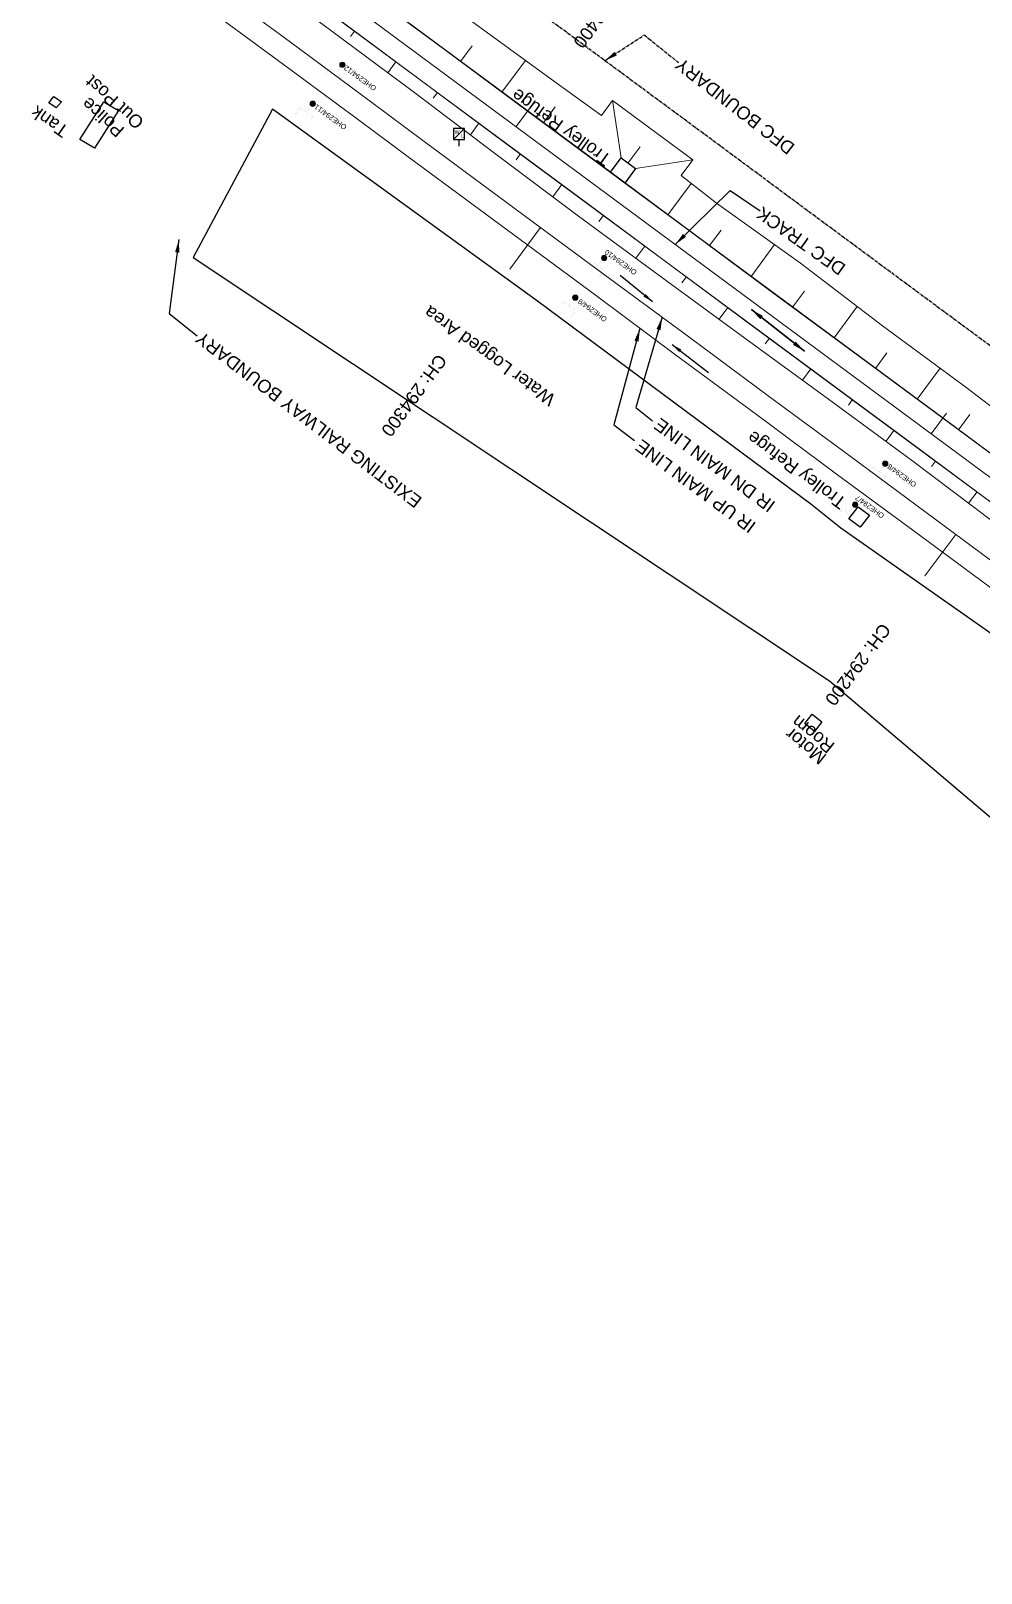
# Model space of a CAD drawing. Header units: metres. Extents: x 644418 to 1306172, y 3366650 to 6747308.
# Drawn here: x 649282.6 to 649466.6, y 3376148.3 to 3376447 of the extents above; entities that cross this region are included whole.
import ezdxf
from ezdxf.enums import TextEntityAlignment as Align

# ---------------------------------------------------------------- set-up
doc = ezdxf.new("R2010")
doc.units = ezdxf.units.M
doc.header["$MEASUREMENT"] = 0
doc.linetypes.add('CENTER', pattern=[2, 1.25, -0.25, 0.25, -0.25])
for name, color, linetype in [('COMMERCIAL_BLD_PUC', 251, 'Continuous'), ('DFCC Boundary', 6, 'CENTER'), ('PROPOSED DFCC FORMATION LINE', 187, 'Continuous'), ('RESIDENTIAL_BL_SEMI', 251, 'Continuous'), ('Sign Board', 251, 'Continuous'), ('TANK', 251, 'Continuous'), ('TOPO_TEXT', 251, 'Continuous'), ('Trolley Refuse', 10, 'Continuous'), ('TROLLEY_STAND', 7, 'Continuous'), ('WATER_LOGGED_AREA', 5, 'Continuous')]:
    doc.layers.add(name, color=color, linetype=linetype)
for name, color, linetype, lineweight in [('Existing Chainage', 7, 'Continuous', 0), ('Existing IR Track', 143, 'Continuous', 0), ('Existing Railway Boundary', 7, 'CENTER', 0), ('flow direction', 7, 'Continuous', 0), ('OHE MAST', 8, 'Continuous', 0), ('OHE MAST TEXT', 8, 'Continuous', 0), ('Proposed Chainage', 10, 'Continuous', 0), ('PROPOSED DFC TRACK', 1, 'Continuous', 0), ('PROPOSED DFCC TOE LINE', 239, 'Continuous', 0), ('PROPOSED DFCC TOE SLOPES', 239, 'Continuous', 0), ('PROPOSED DFCC TRACK', 1, 'Continuous', 0)]:
    doc.layers.add(name, color=color, linetype=linetype, lineweight=lineweight)
doc.styles.add('CUT-FILL', font='cut-fill.shx', dxfattribs={"height": 2})
doc.styles.get("Standard").update_dxf_attribs({"font": 'arial.ttf'})
doc.styles.add('Style-Arial', font='arial.ttf')
doc.dimstyles.new('ISO-25', dxfattribs={"dimtxt": 2.5, "dimasz": 2.5, "dimexe": 1.25, "dimexo": 0.625, "dimtad": 1, "dimtxsty": 'Standard', "dimcen": 2.5, "dimadec": 0, "dimazin": 0, "dimtfac": 1, "dimtmove": 0, "dimatfit": 3, "dimfxl": 1, "dimarcsym": 0})

# ---------------------------------------------------------------- blocks, each defined once
blk = doc.blocks.new('WL')
for p, q in [((1.07, 3.42), (-1.06, 3.42)), ((-1.06, 3.42), (-1.06, 1.29)), ((1.07, 1.29), (1.07, 3.42)), ((-1.06, 1.29), (1.07, 1.29)), ((0, 1.29), (0, 0))]:
    blk.add_line(p, q)
blk.add_lwpolyline([(-1.06, 1.29), (1.07, 3.42)])
at = {"style": 'CUT-FILL'}
for s, p in [('W', (-0.84, 2.35)), ('L', (0.43, 1.56))]:
    blk.add_text(s, height=0.739, dxfattribs=at).set_placement(p)
blk = doc.blocks.new('OHE MAST')
h = blk.add_hatch(color=256)
edge = h.paths.add_edge_path()
edge.add_arc((0, 0), 0.514, 0, 360)
at = {"const_width": 0.01, "flags": 128}
for points in [[(1.5, 3.5), (1.5, 2), (-1.5, 2), (-1.5, 3.5)], [(0, 2), (0, 0)]]:
    blk.add_lwpolyline(points, dxfattribs=at)
blk.add_circle((0, 0), 0.514)

msp = doc.modelspace()

# ---------------------------------------------------------------- linework, layer by layer
at = {"layer": 'COMMERCIAL_BLD_PUC', "linetype": 'Continuous'}
msp.add_polyline3d([(649433.884, 3376314.706, 265.515), (649435.783, 3376313.179, 265.582), (649434.339, 3376311.321, 265.461), (649432.4393, 3376312.8486, 265.461)], close=True, dxfattribs=at)
at = {"layer": 'DFCC Boundary', "ltscale": 0.5, "flags": 128}
msp.add_lwpolyline([(655695.597, 3371812.1897), (655640.8822, 3371912.823), (655580.0449, 3371996.7158), (655509.7792, 3372062.0857), (655426.9534, 3372113.9756), (655342.6069, 3372167.9462), (655257.8854, 3372221.2222), (655173.2688, 3372275.363), (655087.3459, 3372327.2788), (655002.8598, 3372380.6107), (654914.5097, 3372429.9473), (654741.1355, 3372529.4419), (654650.033, 3372576.4159), (654568.6995, 3372626.155), (654571.9877, 3372630.6369), (654391.4686, 3372756.327), (654377.1337, 3372736.8494), (654004.4289, 3373016.6995), (654007.7887, 3373020.6424), (653690.5739, 3373253.6486), (653690.5425, 3373253.6059), (653433.8132, 3373453.1485), (653440.7668, 3373462.5592), (653208.8394, 3373636.5534), (653216.1698, 3373646.5105), (653142.1983, 3373700.8896), (653053.6963, 3373771.1122), (652994.4341, 3373810.5255), (652929.3691, 3373859.5713), (652860.9168, 3373902.1103), (652749.6028, 3373984.4705), (652631.2396, 3374070.7175), (652636.2281, 3374078.1704), (652537.912, 3374145.7283), (652392.904, 3374241.2711), (652388.7719, 3374235.6812), (652308.569, 3374304.8076), (652315.9256, 3374314.7669), (652103.9815, 3374448.7876), (652083.1937, 3374464.1943), (652072.7494, 3374471.9329), (652052.3219, 3374487.0684), (652038.1897, 3374497.5387), (652024.0173, 3374508.0388), (652009.8347, 3374518.5254), (651995.6683, 3374529), (651981.7515, 3374539.2836), (651967.8828, 3374549.5317), (651954.6903, 3374559.2866), (651941.4997, 3374569.04), (651923.9377, 3374582.0168), (651906.3215, 3374595.0337), (651892.0868, 3374605.5547), (651877.7985, 3374616.1153), (651861.6288, 3374628.0564), (651845.5071, 3374639.9619), (651829.5757, 3374651.7544), (651824.7911, 3374655.296), (651813.6747, 3374663.5244), (651797.4592, 3374675.4968), (651792.6217, 3374679.0685), (651809.3453, 3374701.6999), (651798.0335, 3374710.0518), (651782.3495, 3374721.6444), (651766.6655, 3374733.2369), (651750.5163, 3374745.1875), (651734.3118, 3374757.179), (651717.3274, 3374769.6994), (651700.4625, 3374782.1317), (651684.6001, 3374793.8578), (651668.5938, 3374805.6902), (651652.6806, 3374817.4203), (651636.8173, 3374829.1137), (651620.9269, 3374840.8662), (651604.9647, 3374852.6718), (651588.7459, 3374864.6312), (651572.5882, 3374876.5455), (651556.6943, 3374888.2868), (651540.8409, 3374899.9983), (651524.5553, 3374912.0488), (651508.2568, 3374924.109), (651492.7938, 3374935.5157), (651477.3997, 3374946.8715), (651461.3291, 3374958.7436), (651445.2311, 3374970.6359), (651429.3555, 3374982.3615), (651413.4375, 3374994.1184), (651396.6322, 3375006.522), (651379.7761, 3375018.963), (651363.6644, 3375030.8565), (651352.7728, 3375038.8965), (651331.6522, 3375054.4784), (651315.7738, 3375066.1947), (651299.7306, 3375078.0412), (651283.6239, 3375089.9346), (651273.9044, 3375097.1057), (651264.2377, 3375104.2378), (651243.4187, 3375119.6324), (651222.5077, 3375135.095), (651201.5462, 3375150.5784), (651180.4926, 3375166.1298), (651161.7365, 3375179.9701), (651143.0969, 3375193.7244), (651126.6442, 3375205.9373), (651110.0563, 3375218.2505), (651088.7204, 3375233.9244), (651067.5473, 3375249.4788), (651049.4448, 3375262.8672), (651031.0656, 3375276.4601), (651013.3004, 3375289.5618), (650995.6557, 3375302.5748), (650975.556, 3375317.4171), (650955.4878, 3375332.2363), (650948.8014, 3375337.1771), (650951.4372, 3375340.7501), (650937.0874, 3375351.3535), (650916.0918, 3375366.8677), (650897.9224, 3375380.2929), (650879.805, 3375393.6796), (650866.8386, 3375403.2309), (650853.9116, 3375412.7532), (650835.5886, 3375426.289), (650817.2946, 3375439.8035), (650797.968, 3375454.1206), (650778.7222, 3375468.3781), (650760.7655, 3375481.6337), (650742.8011, 3375494.8949), (650723.0807, 3375509.4255), (650703.3693, 3375523.9495), (650688.6613, 3375534.8372), (650673.8463, 3375545.804), (650653.7938, 3375560.6295), (650633.6894, 3375575.4932), (650612.6421, 3375591.0542), (650592.0153, 3375606.3042), (650570.0328, 3375622.5591), (650548.5001, 3375638.4814), (650530.5234, 3375651.793), (650512.3606, 3375665.2423), (650494.7465, 3375678.2665), (650476.9008, 3375691.462), (650459.2976, 3375704.4721), (650441.3132, 3375717.7633), (650427.1261, 3375728.1319), (650413.8099, 3375737.864), (650402.677, 3375746.2697), (650389.8486, 3375755.6668), (650377.7322, 3375764.5425), (650360.7275, 3375777.1141), (650343.7744, 3375789.6482), (650325.0342, 3375803.5254), (650306.3109, 3375817.39), (650287.6225, 3375831.2124), (650268.717, 3375845.1957), (650250.337, 3375858.8009), (650231.8256, 3375872.5033), (650215.4559, 3375884.6355), (650199.261, 3375896.6381), (650189.9351, 3375903.5429), (650184.6476, 3375907.4517), (650170.3331, 3375918.0338), (650153.2211, 3375930.7288), (650135.9365, 3375943.5518), (650119.2313, 3375955.9159), (650102.3769, 3375968.3905), (650085.2738, 3375981.0461), (650068.2078, 3375993.6742), (650052.7787, 3376005.1011), (650037.4384, 3376016.4621), (650022.1728, 3376027.766), (650006.9632, 3376039.0283), (649974.7512, 3376062.8762), (649961.4537, 3376072.7117), (649948.2091, 3376082.508), (649944.476, 3376085.2722), (649918.728, 3376050.5341), (649909.4316, 3376057.4177), (649896.4092, 3376067.0604), (649893.7832, 3376069.0128), (649891.1645, 3376070.9437), (649888.4639, 3376072.9569), (649875.744, 3376082.3694), (649867.5551, 3376088.4016), (649853.4118, 3376098.8745), (649839.2513, 3376109.3603), (649829.0749, 3376116.9005), (649827.2194, 3376118.2675), (649818.0867, 3376125.0366), (649808.8566, 3376131.8779), (649793.2502, 3376143.4201), (649777.6288, 3376154.9733), (649763.6321, 3376165.3144), (649749.5741, 3376175.7007), (649733.9228, 3376187.2754), (649718.3343, 3376198.8036), (649705.3241, 3376208.4391), (649692.3703, 3376218.0327), (649678.0208, 3376228.6769), (649663.5747, 3376239.3366), (649646.4625, 3376252.0623), (649634.6272, 3376260.744), (649624.9192, 3376267.9946), (649615.0208, 3376275.3876), (649599.9831, 3376286.4834), (649588.9857, 3376294.598), (649590.032, 3376296.0132), (649586.1685, 3376298.8639), (649569.3593, 3376311.3207), (649552.641, 3376323.7102), (649537.2353, 3376335.0739), (649521.9792, 3376346.327), (649506.2408, 3376358.0035), (649490.3575, 3376369.7875), (649475.7578, 3376380.5673), (649461.1933, 3376391.3211), (649445.4753, 3376402.9572), (649429.8494, 3376414.5253), (649414.4906, 3376425.9209), (649378.3483, 3376452.6365), (649368.4603, 3376459.9984), (649352.6509, 3376471.6682), (649336.6992, 3376483.4434), (649322.3941, 3376494.1037), (649307.6557, 3376505.0862), (649290.8736, 3376517.4208), (649273.972, 3376529.8435), (649258.1992, 3376541.4854), (649242.2966, 3376553.2232), (649226.5432, 3376564.8634), (649210.8826, 3376576.435), (649195.2207, 3376588.0769), (649179.5326, 3376599.7383), (649164.9134, 3376610.5118), (649150.5177, 3376621.1205), (649135.415, 3376632.3287), (649120.2337, 3376643.5954), (649107.8929, 3376652.6743), (649095.5927, 3376661.7234), (649079.5687, 3376673.5769), (649063.4846, 3376685.4748), (649046.5651, 3376697.9756), (649029.6506, 3376710.4727), (649013.3465, 3376722.5351), (648996.9805, 3376734.6431), (648980.3936, 3376746.8979), (648963.6626, 3376759.259), (648946.7453, 3376771.7643), (648929.6945, 3376784.3682), (648913.5118, 3376796.3614), (648897.2206, 3376808.435), (648876.2496, 3376823.9678), (648855.1325, 3376839.6089), (648839.3985, 3376851.2044), (648823.6596, 3376862.8037), (648806.187, 3376875.7235), (648788.7814, 3376888.5937), (648772.4766, 3376900.6763), (648756.1277, 3376912.7915), (648748.6058, 3376918.3049), (648733.321, 3376929.6306), (648718.1841, 3376940.8501), (648694.1574, 3376958.9078), (648686.9154, 3376964.1595), (648685.9321, 3376964.8321), (648667.95, 3376978.2197), (648649.3198, 3376992.1471), (648633.5557, 3377003.8368), (648617.684, 3377015.6038), (648613.3865, 3377018.7718), (648613.1308, 3377018.4261), (648605.39, 3377024.1325), (648593.439, 3377032.9404), (648576.5994, 3377045.3816), (648559.8787, 3377057.7351), (648542.9247, 3377070.3132), (648525.9483, 3377082.908), (648511.3109, 3377093.7409), (648496.5572, 3377104.6599), (648477.562, 3377118.7172), (648458.5464, 3377132.7896), (648451.3349, 3377138.2101), (648435.5918, 3377149.862), (648422.1096, 3377159.9046), (648408.3664, 3377170.0637), (648394.6863, 3377180.1761), (648381.6588, 3377189.818), (648368.6059, 3377199.4787), (648354.1188, 3377210.196), (648339.6473, 3377220.9017), (648325.8166, 3377231.1386), (648311.9735, 3377241.3853), (648297.2469, 3377252.2824), (648283.6168, 3377262.3688), (648282.6002, 3377260.9951), (648281.5015, 3377261.8082), (648268.446, 3377271.4578), (648255.3849, 3377281.1115), (648243.3023, 3377290.0413), (648231.5826, 3377298.7116), (648230.1246, 3377299.843), (648216.137, 3377310.1827), (648202.3989, 3377320.3379), (648187.9045, 3377331.0225), (648173.4524, 3377341.7035), (648159.964, 3377351.7009), (648146.3755, 3377361.7726), (648132.3698, 3377372.1252), (648118.3132, 3377382.5155), (648104.5683, 3377392.6752), (648090.8453, 3377402.8186), (648079.0331, 3377411.5788), (648067.1746, 3377420.3734), (648052.1864, 3377431.461), (648037.1291, 3377442.5999), (648023.4384, 3377452.7367), (648009.6421, 3377462.9518), (647998.5681, 3377471.1475), (647977.6651, 3377486.6371), (647970.8013, 3377491.7424), (647954.3046, 3377504.0127), (647940.5645, 3377514.1537), (647927.1436, 3377524.0583), (647912.5029, 3377534.9198), (647897.7662, 3377545.8524), (647883.3488, 3377556.5286), (647868.9785, 3377567.1699), (647855.3948, 3377577.2425), (647841.7032, 3377587.3948), (647828.8284, 3377596.8277), (647815.9828, 3377606.2395), (647798.869, 3377618.9232), (647787.996, 3377626.9816), (647769.1212, 3377640.9619), (647756.6675, 3377650.183), (647742.624, 3377660.5991), (647728.5049, 3377671.0713), (647713.635, 3377682.0926), (647698.699, 3377693.1628), (647681.9918, 3377705.517), (647665.4025, 3377717.7839), (647652.0515, 3377727.6811), (647638.8028, 3377737.5025), (647625.2604, 3377747.546), (647611.724, 3377757.585), (647601.846, 3377764.9047), (647586.5632, 3377776.2354), (647574.9107, 3377784.8659), (647552.1318, 3377801.7377), (647544.5766, 3377807.3492), (647531.2096, 3377817.2774), (647518.7824, 3377826.4783), (647506.3678, 3377835.6698), (647493.0662, 3377845.5438), (647479.7149, 3377855.4547), (647466.3541, 3377865.3556), (647452.9886, 3377875.26), (647440.1702, 3377884.755), (647427.3392, 3377894.2595), (647421.9004, 3377898.2902), (647422.4016, 3377898.9655), (647413.1507, 3377905.8213), (647398.5546, 3377916.6386), (647385.2867, 3377926.4568), (647372.1159, 3377936.2032), (647357.4127, 3377947.1112), (647351.2811, 3377951.6601), (647330.0092, 3377967.4105), (647317.4471, 3377976.6964), (647304.414, 3377986.3606), (647291.335, 3377996.0589), (647278.7541, 3378005.3917), (647266.0777, 3378014.7954), (647252.9457, 3378024.4462), (647239.9839, 3378033.9719), (647225.7512, 3378044.5255), (647211.5179, 3378055.0796), (647196.511, 3378066.208), (647181.4966, 3378077.3419), (647167.7872, 3378087.5064), (647154.0498, 3378097.6917), (647140.7668, 3378107.5414), (647127.4862, 3378117.3893), (647113.2521, 3378127.9375), (647099.0375, 3378138.4713), (647085.0268, 3378148.8592), (647070.9977, 3378159.2608), (647056.5444, 3378169.9697), (647042.0873, 3378180.6814), (647027.5624, 3378191.4464), (647013.0728, 3378202.1851), (646999.864, 3378211.9684), (646986.6741, 3378221.7376), (646973.6148, 3378231.4185), (646960.4875, 3378241.1499), (646945.7953, 3378252.0414), (646931.0256, 3378262.9902), (646930.6274, 3378263.2852), (646951.9475, 3378292.0562)], dxfattribs=at)
at = {"layer": 'Existing Chainage', "color": 0, "linetype": 'Continuous', "lineweight": 13, "flags": 128}
for points in [[(649375.3269, 3376400.8724), (649381.2581, 3376408.9236)], [(649455.7234, 3376341.4491), (649461.6757, 3376349.4846)]]:
    msp.add_lwpolyline(points, dxfattribs=at)
at = {"layer": 'Existing IR Track', "flags": 128}
for points in [[(649316.6889, 3376456.7667), (649332.842, 3376444.8136), (649348.5975, 3376433.1548), (649358.4663, 3376425.8302), (649379.568, 3376410.1686), (649394.6239, 3376399.0771), (649410.0109, 3376387.7416), (649425.6498, 3376376.164), (649441.216, 3376364.6403), (649455.9533, 3376353.7236), (649486.3622, 3376331.2021), (649502.0885, 3376319.5569), (649517.4435, 3376308.2154), (649532.9945, 3376296.7289), (649549.492, 3376284.5022), (649566.2512, 3376272.0815), (649581.2148, 3376261.0216), (649596.2501, 3376249.9088), (649605.9955, 3376242.6689), (649616.0004, 3376235.2365), (649627.6846, 3376226.5978), (649644.7808, 3376213.8908), (649659.2492, 3376203.2452), (649673.5798, 3376192.6214)], [(649314.2822, 3376453.2193), (649330.3025, 3376441.3933), (649346.0502, 3376429.7691), (649355.9283, 3376422.4146), (649392.0956, 3376395.6805), (649407.4433, 3376384.2932), (649423.0853, 3376372.7132), (649438.8224, 3376361.0629), (649453.4061, 3376350.2949), (649467.971, 3376339.5408), (649483.8196, 3376327.7826), (649499.5999, 3376316.0749), (649514.8981, 3376304.7908), (649530.2698, 3376293.4522), (649546.9544, 3376281.0877), (649563.795, 3376268.6076), (649578.686, 3376257.6201), (649593.6397, 3376246.5862), (649603.4547, 3376239.2556), (649613.2865, 3376231.9125), (649625.1517, 3376223.2089), (649642.2232, 3376210.5134), (649656.6868, 3376199.8408), (649671.0002, 3376189.2234)]]:
    msp.add_lwpolyline(points, dxfattribs=at)
at = {"layer": 'Proposed Chainage', "lineweight": 0, "flags": 128}
for points in [[(649379.5251, 3376432.5068), (649376.5505, 3376428.4879)], [(649459.9041, 3376373.0155), (649456.9295, 3376368.9966)]]:
    msp.add_lwpolyline(points, dxfattribs=at)
at = {"layer": 'PROPOSED DFCC FORMATION LINE', "lineweight": 0, "flags": 128}
for points in [[(649684.2216, 3376205.4351), (649668.1458, 3376217.3334), (649652.07, 3376229.2316), (649635.9942, 3376241.1299), (649619.9184, 3376253.0282), (649603.8426, 3376264.9264), (649587.7668, 3376276.8247), (649571.691, 3376288.7229), (649555.6152, 3376300.6212), (649539.5394, 3376312.5195), (649523.4636, 3376324.4177), (649507.3878, 3376336.316), (649491.312, 3376348.2143), (649475.2362, 3376360.1125), (649459.1604, 3376372.0108), (649443.0846, 3376383.909), (649427.0088, 3376395.8073), (649410.933, 3376407.7056), (649394.8572, 3376419.6038), (649378.7814, 3376431.5021), (649362.7056, 3376443.4004), (649346.6298, 3376455.2986)], [(649346.6596, 3376455.3388), (649362.7354, 3376443.4405), (649378.8112, 3376431.5423), (649394.887, 3376419.644), (649410.9628, 3376407.7458), (649427.0386, 3376395.8475), (649443.1144, 3376383.9492), (649459.1902, 3376372.051), (649475.266, 3376360.1527), (649491.3418, 3376348.2544), (649507.4176, 3376336.3562), (649523.4934, 3376324.4579), (649539.5692, 3376312.5597), (649555.645, 3376300.6614), (649571.7208, 3376288.7631), (649587.7966, 3376276.8649), (649603.8724, 3376264.9666), (649619.9482, 3376253.0684), (649636.024, 3376241.1701), (649652.0998, 3376229.2718), (649668.1756, 3376217.3736), (649684.2514, 3376205.4753)], [(649679.73, 3376199.3665), (649663.6542, 3376211.2648), (649647.5784, 3376223.163), (649631.5026, 3376235.0613), (649615.4268, 3376246.9595), (649599.351, 3376258.8578), (649583.2752, 3376270.7561), (649567.1994, 3376282.6543), (649551.1236, 3376294.5526), (649535.0478, 3376306.4509), (649518.972, 3376318.3491), (649502.8962, 3376330.2474), (649486.8204, 3376342.1456), (649470.7446, 3376354.0439), (649454.6688, 3376365.9422), (649438.593, 3376377.8404), (649422.5172, 3376389.7387), (649406.4414, 3376401.637), (649390.3656, 3376413.5352), (649374.2898, 3376425.4335), (649358.214, 3376437.3317), (649342.1382, 3376449.23)], [(649679.7598, 3376199.4067), (649663.684, 3376211.305), (649647.6082, 3376223.2032), (649631.5324, 3376235.1015), (649615.4566, 3376246.9997), (649599.3808, 3376258.898), (649583.305, 3376270.7963), (649567.2292, 3376282.6945), (649551.1534, 3376294.5928), (649535.0776, 3376306.491), (649519.0018, 3376318.3893), (649502.926, 3376330.2876), (649486.8502, 3376342.1858), (649470.7744, 3376354.0841), (649454.6986, 3376365.9824), (649438.6228, 3376377.8806), (649422.547, 3376389.7789), (649406.4712, 3376401.6771), (649390.3954, 3376413.5754), (649374.3196, 3376425.4737), (649358.2438, 3376437.3719), (649342.168, 3376449.2702)]]:
    msp.add_lwpolyline(points, dxfattribs=at)
at = {"layer": 'PROPOSED DFCC TOE LINE', "lineweight": 0, "flags": 128}
for points in [[(649298.6826, 3376494.9541), (649309.0473, 3376492.4691), (649319.0289, 3376485.2436), (649335.1152, 3376473.3595), (649351.0344, 3376461.2497), (649367.1842, 3376449.4514), (649383.3417, 3376437.6636), (649393.0925, 3376430.6312)], [(649541.5292, 3376298.0128), (649533.4135, 3376304.2427), (649517.385, 3376316.2048), (649501.2893, 3376328.0762), (649485.1494, 3376339.8879), (649469.1044, 3376351.8278), (649453.1252, 3376363.8566), (649437.0275, 3376375.7252), (649420.8706, 3376387.5139), (649404.7297, 3376399.3243), (649388.618, 3376411.1739), (649372.6203, 3376423.1778), (649356.6657, 3376435.2398), (649340.6296, 3376447.1917), (649324.5363, 3376459.0662), (649308.4072, 3376470.8926), (649291.8532, 3376482.1448), (649289.0462, 3376483.6653)], [(649393.0925, 3376430.6312), (649395.2324, 3376433.5224), (649410.7629, 3376422.0277), (649408.5204, 3376418.9979)], [(649396.8848, 3376422.4575), (649395.2324, 3376433.5224)], [(649399.698, 3376420.3753), (649410.7629, 3376422.0277)], [(649408.5204, 3376418.9979), (649415.356, 3376413.6815), (649431.6278, 3376402.048), (649447.5232, 3376389.906), (649463.632, 3376378.0523), (649479.5055, 3376365.8808), (649495.682, 3376354.1186), (649511.8118, 3376342.2933), (649527.9292, 3376330.4512), (649544.0486, 3376318.6119), (649549.5147, 3376310.5179)]]:
    msp.add_lwpolyline(points, dxfattribs=at)
at = {"layer": 'PROPOSED DFCC TOE SLOPES', "linetype": 'Continuous', "lineweight": 0, "flags": 128}
for points in [[(649345.2385, 3376446.9976), (649344.4655, 3376445.9532)], [(649365.7761, 3376441.1278), (649368.0232, 3376444.1638)], [(649353.2764, 3376441.0485), (649351.7106, 3376438.9329)], [(649373.814, 3376435.1786), (649378.3491, 3376441.306)], [(649361.3143, 3376435.0993), (649360.5137, 3376434.0176)], [(649381.8519, 3376429.2295), (649384.1461, 3376432.3292)], [(649369.3522, 3376429.1502), (649367.6903, 3376426.9049)], [(649377.3901, 3376423.2011), (649376.533, 3376422.043)], [(649398.2542, 3376421.444), (649400.5806, 3376424.5872)], [(649385.428, 3376417.2519), (649383.6747, 3376414.8831)], [(649405.9656, 3376411.3821), (649410.4764, 3376417.4766)], [(649393.4659, 3376411.3028), (649392.5806, 3376410.1067)], [(649414.0035, 3376405.433), (649416.2337, 3376408.4462)], [(649401.5038, 3376405.3537), (649399.7512, 3376402.9858)], [(649422.0414, 3376399.4839), (649426.5998, 3376405.6427)], [(649409.5417, 3376399.4046), (649408.6772, 3376398.2365)], [(649430.0793, 3376393.5347), (649432.3716, 3376396.6318)], [(649417.5796, 3376393.4554), (649415.8831, 3376391.1633)], [(649438.1172, 3376387.5856), (649442.6115, 3376393.6578)], [(649425.6175, 3376387.5063), (649424.787, 3376386.3843)], [(649446.1551, 3376381.6365), (649448.3775, 3376384.6392)], [(649433.6554, 3376381.5572), (649432.035, 3376379.3679)], [(649454.193, 3376375.6873), (649458.6544, 3376381.7151)], [(649441.6933, 3376375.608), (649440.8977, 3376374.5332)], [(649462.2309, 3376369.7382), (649464.4474, 3376372.7329)], [(649449.7312, 3376369.6589), (649448.151, 3376367.524)], [(649457.7691, 3376363.7098), (649456.9732, 3376362.6344)], [(649465.807, 3376357.7606), (649464.1669, 3376355.5447)]]:
    msp.add_lwpolyline(points, dxfattribs=at)
at = {"layer": 'PROPOSED DFCC TRACK', "color": 12, "flags": 128}
msp.add_lwpolyline([(652051.8841, 3374457.8117), (651483.1316, 3374869.9633), (651480.0951, 3374872.1638), (651477.0587, 3374874.3645), (651474.0227, 3374876.5656), (651470.9871, 3374878.7673), (651467.952, 3374880.9698), (651464.9177, 3374883.1733), (651461.8843, 3374885.3781), (651458.8519, 3374887.5843, -0.00144677), (651426.1699, 3374911.5196), (651423.1515, 3374913.7448), (651420.1341, 3374915.9715), (651417.1177, 3374918.1993), (651414.1019, 3374920.4282), (651411.0868, 3374922.6578), (651408.0721, 3374924.8881), (651405.0578, 3374927.1188), (651402.0435, 3374929.3497), (646816.8315, 3378323.0253)], format="xyb", dxfattribs=at)
at = {"layer": 'RESIDENTIAL_BL_SEMI', "linetype": 'Continuous'}
msp.add_polyline3d([(649292.091, 3376426.024, 265.842), (649296.732, 3376433.302, 266.416), (649299.536, 3376431.579, 266.606), (649294.8847, 3376424.2849, 266.606)], close=True, dxfattribs=at)
at = {"layer": 'TANK', "linetype": 'Continuous'}
msp.add_polyline3d([(649288.492, 3376433.318, 265.843), (649287.478, 3376432.111, 265.973), (649286.043, 3376433.109, 265.757), (649287.0604, 3376434.3201, 265.757)], close=True, dxfattribs=at)
at = {"layer": 'Trolley Refuse'}
msp.add_lwpolyline([(649397.6158, 3376417.5621), (649394.8026, 3376419.6443), (649396.8848, 3376422.4575), (649399.698, 3376420.3753)], close=True, dxfattribs=at)
at = {"layer": 'TROLLEY_STAND', "linetype": 'Continuous'}
msp.add_polyline3d([(649442.767, 3376354.864, 268.387), (649444.995, 3376353.242, 268.352), (649443.208, 3376350.883, 268.274), (649440.9798, 3376352.5051, 268.274)], close=True, dxfattribs=at)
at = {"layer": 'WATER_LOGGED_AREA', "linetype": 'Continuous'}
msp.add_polyline3d([(649608.8263, 3376225.4177, 264.8878), (649488.835, 3376316.049, 263.621), (649439.442, 3376350.702, 264.307), (649433.659, 3376355.376, 263.75), (649380.712, 3376394.649, 263.977), (649329.369, 3376431.88, 263.973), (649314.015, 3376403.166, 264.565), (649437.242, 3376321.115, 264.394), (649480.044, 3376284.833, 264.494), (649530.285, 3376243.089, 264.664), (649577.109, 3376214.033, 264.629), (649592.2423, 3376203.5622, 264.6544)], dxfattribs=at)

# ---------------------------------------------------------------- block references
at = {"layer": 'OHE MAST', "color": 2, "rotation": 143.3908318566117}
for p in [(649342.91, 3376440.461), (649337.169, 3376432.916), (649393.612, 3376403.048), (649388.018, 3376395.37), (649448.043, 3376363.191), (649442.205, 3376355.251)]:
    msp.add_blockref('OHE MAST', p, dxfattribs=at)
at = {"layer": 'Sign Board', "linetype": 'Continuous'}
msp.add_blockref('WL', (649365.475, 3376424.729, 268.121), dxfattribs=at)

# ---------------------------------------------------------------- texts
at = {"layer": 'DFCC Boundary', "ltscale": 0.5}
msp.add_text('DFC BOUNDARY', height=2.5, rotation=142.216675, dxfattribs=at).set_placement((649430.7231, 3376424.8628))
at = {"layer": 'Existing Chainage', "color": 0, "linetype": 'Continuous', "lineweight": 0, "char_height": 2.5, "attachment_point": 6, "line_spacing_factor": 0.6, "style": 'Style-Arial'}
for s, insert, rotation in [('CH: 294300', (649351.2666, 3376368.9151), 233.62115), ('CH: 294200', (649437.1986, 3376316.809), 233.47031)]:
    msp.add_mtext(s, dxfattribs=dict(at, insert=insert, rotation=rotation))
at = {"layer": 'Existing IR Track', "color": 7, "lineweight": 0}
for s, rotation, p in [('IR DN MAIN LINE', 143.586435, (649403.7416, 3376371.1977)), ('IR UP MAIN LINE', 143.589871, (649400.1367, 3376367.0477))]:
    msp.add_text(s, height=2.5, rotation=rotation, dxfattribs=at).set_placement(p, align=Align.MIDDLE_RIGHT)
at = {"layer": 'Existing Railway Boundary', "linetype": 'Continuous', "ltscale": 5}
msp.add_text('EXISTING RAILWAY BOUNDARY', height=2.5, rotation=142.755257, dxfattribs=at).set_placement((649358.5323, 3376356.4248))
at = {"layer": 'OHE MAST TEXT'}
for s, p in [('OHE294/12', (649346.3473, 3376437.8817)), ('OHE294/11', (649340.6063, 3376430.3367)), ('OHE294/10', (649396.8091, 3376402.2037)), ('OHE294/9', (649391.3511, 3376392.8949)), ('OHE294/8', (649451.2459, 3376360.8973)), ('OHE294/7', (649445.0267, 3376354.8502))]:
    msp.add_text(s, height=1, rotation=144, dxfattribs=at).set_placement(p, align=Align.MIDDLE_CENTER)
at = {"layer": 'Proposed Chainage', "lineweight": 0, "insert": (649388.4488, 3376444.147), "char_height": 2.5, "attachment_point": 6, "rotation": 233.493563, "line_spacing_factor": 0.6, "style": 'Style-Arial'}
msp.add_mtext('CH: 103400', dxfattribs=at)
at = {"layer": 'PROPOSED DFC TRACK', "color": 10, "linetype": 'Continuous', "lineweight": -3, "ltscale": 5, "style": 'Style-Arial'}
msp.add_text('DFC TRACK', height=2.5, rotation=144.727092, dxfattribs=at).set_placement((649424.2787, 3376413.1068), align=Align.RIGHT)
at = {"layer": 'TOPO_TEXT'}
for s, rotation, p in [('Out Post', 138.389084, (649304.6905, 3376429.6232)), ('Police', 138.389084, (649300.9063, 3376428.0637)), ('Tank', 145.182531, (649290.1185, 3376428.2667)), ('Trolley Refuge', 143.499627, (649440.7269, 3376356.2185)), ('Room', 141.19698, (649438.4553, 3376308.8433)), ('Motor', 141.19698, (649436.8781, 3376306.6731))]:
    msp.add_text(s, height=2.5, rotation=rotation, dxfattribs=at).set_placement(p)
at = {"layer": 'TOPO_TEXT', "color": 5}
msp.add_text('Water Logged Area', height=2.5, rotation=144.100313, dxfattribs=at).set_placement((649384.4028, 3376376.2077))
at = {"layer": 'Trolley Refuse', "style": 'Style-Arial'}
msp.add_text('Trolley Refuge', height=2.5, rotation=144, dxfattribs=at).set_placement((649395.1928, 3376422.6845))

# ---------------------------------------------------------------- leaders
at = {"layer": 'DFCC Boundary', "ltscale": 0.5}
msp.add_leader([(649393.747, 3376441.2541), (649401.3774, 3376446.2396), (649408.0082, 3376440.8896)], dimstyle='ISO-25', override={"dimtxt": 0.5, "dimtad": 0}, dxfattribs=at)
at = {"layer": 'Existing IR Track', "color": 7, "lineweight": 0}
for points in [[(649400.5232, 3376389.3542), (649395.4592, 3376370.7407), (649399.4783, 3376367.7013)], [(649404.8324, 3376391.5566), (649399.7548, 3376374.0685), (649402.9808, 3376371.5145)]]:
    msp.add_leader(points, dimstyle='ISO-25', override={"dimtxt": 0.5, "dimtad": 0}, dxfattribs=at)
at = {"layer": 'Existing Railway Boundary', "linetype": 'Continuous', "ltscale": 5}
msp.add_leader([(649311.2557, 3376406.6099), (649309.3369, 3376392.3037), (649314.8052, 3376387.9947)], dimstyle='ISO-25', override={"dimtxt": 0.5, "dimtad": 0}, dxfattribs=at)
at = {"layer": 'flow direction', "lineweight": 0}
for points in [[(649402.9816, 3376394.573), (649396.6741, 3376399.6332)], [(649406.7503, 3376386.2756), (649413.8105, 3376380.8381)]]:
    msp.add_leader(points, dimstyle='ISO-25', override={"dimtxt": 0.5, "dimasz": 2, "dimtad": 0}, dxfattribs=at)
at = {"layer": 'PROPOSED DFC TRACK', "color": 10, "linetype": 'Continuous', "lineweight": -3, "ltscale": 5}
msp.add_leader([(649407.3793, 3376405.6704), (649418.0133, 3376416.1046), (649423.8197, 3376412.1498)], dimstyle='ISO-25', override={"dimtxt": 3, "dimasz": 2.5, "dimgap": 0.625, "dimtad": 0, "dimdec": 3, "dimzin": 2, "dimtdec": 3}, dxfattribs=at)
at = {"layer": 'PROPOSED DFC TRACK', "linetype": 'Continuous', "lineweight": 0}
for points in [[(649422.1236, 3376393.0381), (649432.4002, 3376384.9914)], [(649432.4002, 3376384.9914), (649422.1236, 3376393.0381)]]:
    msp.add_leader(points, dimstyle='ISO-25', override={"dimtxt": 3, "dimasz": 2.5, "dimtad": 0, "dimdec": 3, "dimzin": 2, "dimtdec": 3}, dxfattribs=at)

doc.saveas('drawing.dxf')
